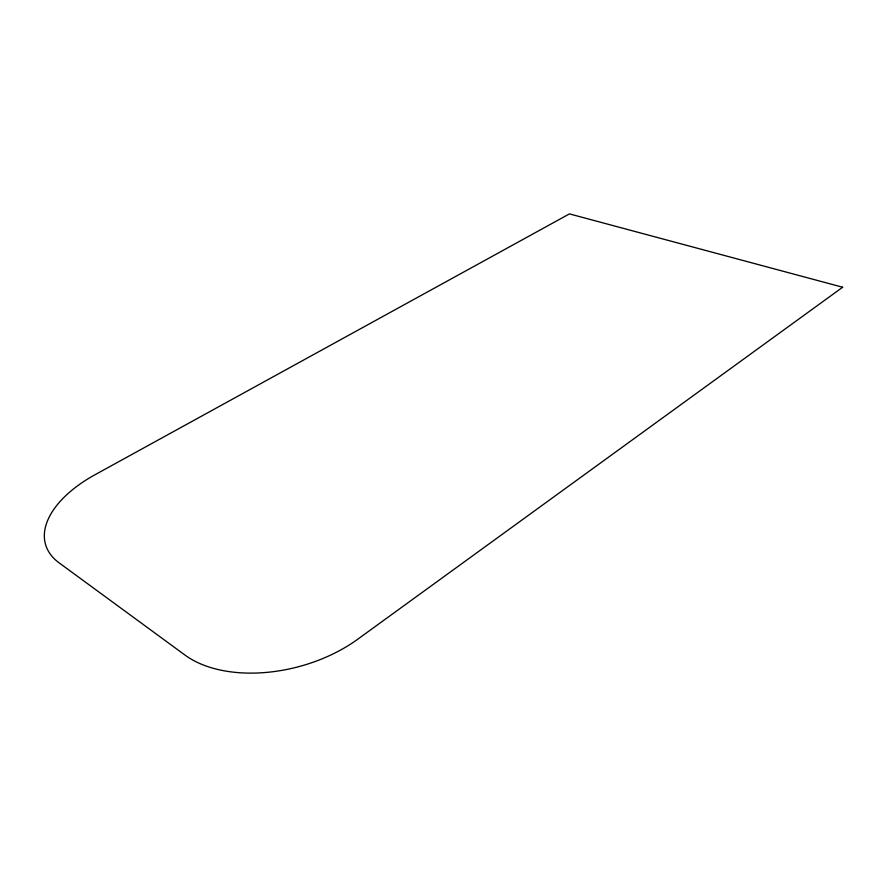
<?xml version="1.0" encoding="UTF-8"?>
<svg xmlns="http://www.w3.org/2000/svg" width="887" height="887" viewBox="0 0 887 887"><rect width="100%" height="100%" fill="white"/><g stroke="black" fill="none" stroke-linecap="round" stroke-linejoin="round"><path stroke-width="1.33" d="M842.65 287.233L357.683 639.261A119.246 72.302 -15.1 0 1 185.05 655.116L59.13 562.868A108.657 57.256 -16.6 0 1 95.12 474.678L569.443 213.889L842.65 287.233"/></g></svg>
